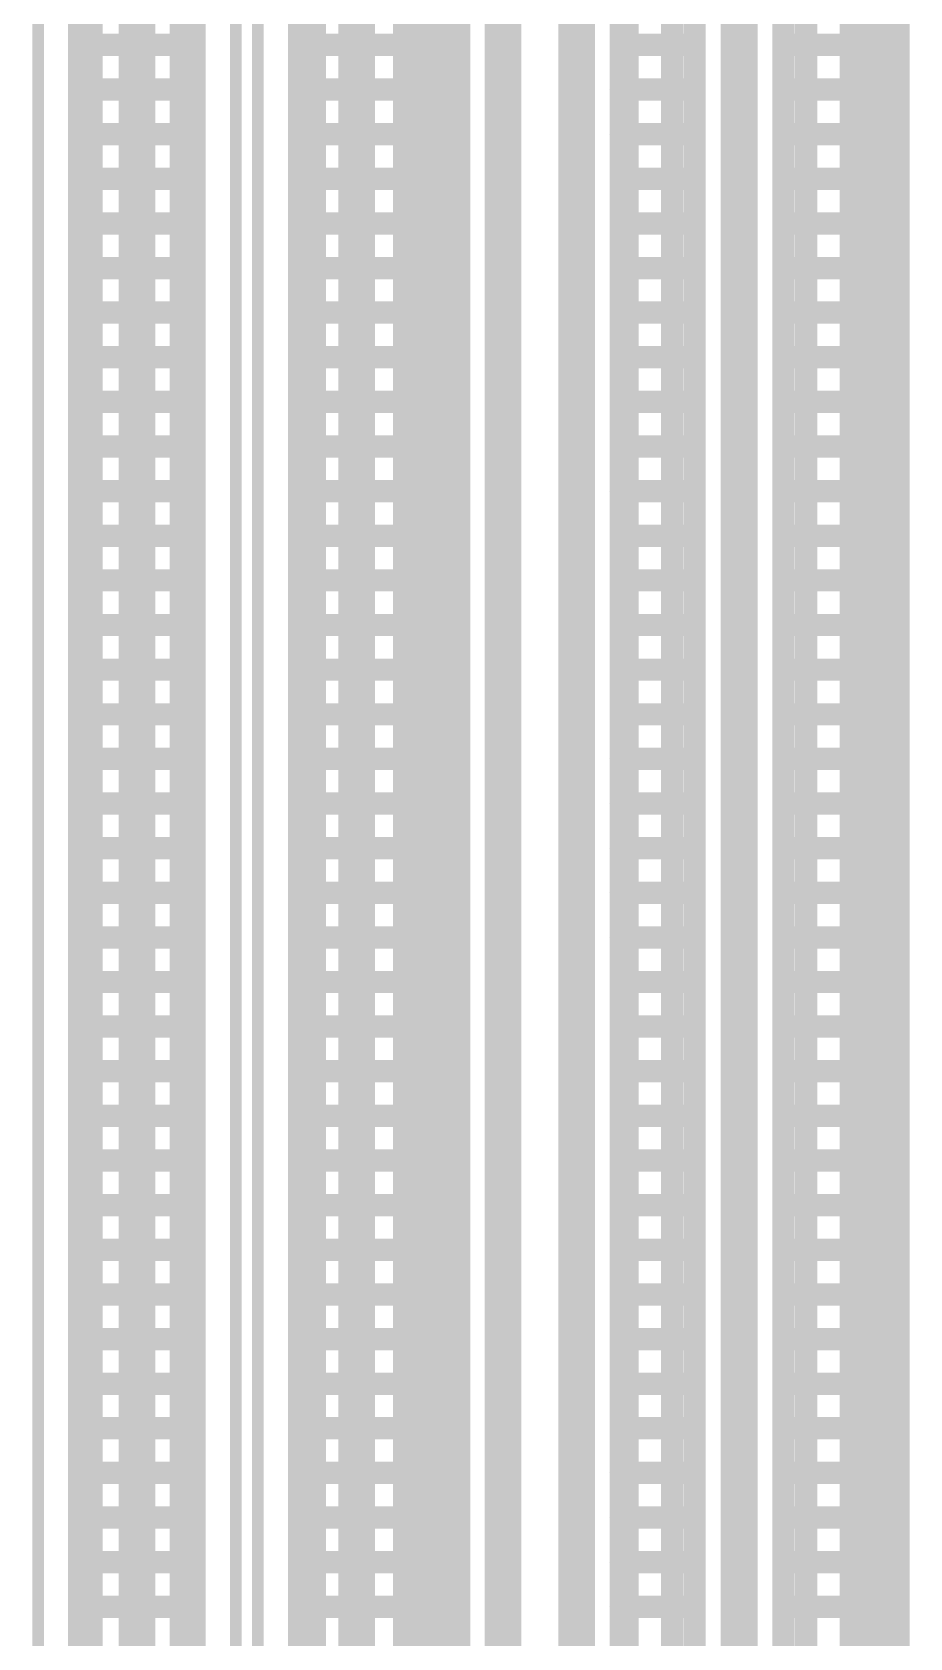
# Model space of a CAD drawing. Header units: millimetres. Extents: x 2260 to 2572, y -21 to 200.
# Drawn here: x 2305.98 to 2311.97, y 72.67 to 83.64 of the extents above; entities that cross this region are included whole.
import ezdxf

# ---------------------------------------------------------------- set-up
doc = ezdxf.new("R2010")
doc.units = ezdxf.units.MM
doc.layers.get('0').update_dxf_attribs({"lineweight": 18})
doc.layers.add('01', color=1, linetype='Continuous', lineweight=18)
doc.layers.add('DIM', color=3, linetype='Continuous', lineweight=13)

# ---------------------------------------------------------------- blocks, each defined once
blk = doc.blocks.new('PAD_R1')
blk.add_lwpolyline([(0.25, 0, 0.5, 0.5, 1), (-0.25, 0, 0.5, 0.5, 1)], format="xyseb", close=True)

msp = doc.modelspace()

# ---------------------------------------------------------------- linework, layer by layer
at = {"layer": '01'}
for points in [[(2306.692, 139.841, 0.25, 0.25, 0), (2306.692, 63.641, 0.25, 0.25, 0)], [(2308.191, 139.841, 0.25, 0.25, 0), (2308.191, 63.641, 0.25, 0.25, 0)], [(2308.692, 139.841, 0.25, 0.25, 0), (2308.692, 63.641, 0.25, 0.25, 0)], [(2309.191, 139.841, 0.25, 0.25, 0), (2309.191, 63.641, 0.25, 0.25, 0)], [(2309.692, 139.841, 0.25, 0.25, 0), (2309.692, 63.641, 0.25, 0.25, 0)], [(2311.692, 139.841, 0.25, 0.25, 0), (2311.692, 63.641, 0.25, 0.25, 0)], [(2306.298, 137.241, 0.152, 0.152, 0), (2306.298, 66.241, 0.152, 0.152, 0)], [(2306.382, 137.241, 0.152, 0.152, 0), (2306.382, 66.241, 0.152, 0.152, 0)], [(2306.687, 137.241, 0.152, 0.152, 0), (2306.687, 66.241, 0.152, 0.152, 0)], [(2306.992, 137.241, 0.152, 0.152, 0), (2306.992, 66.241, 0.152, 0.152, 0)], [(2307.085, 137.241, 0.152, 0.152, 0), (2307.085, 66.241, 0.152, 0.152, 0)], [(2307.798, 137.241, 0.152, 0.152, 0), (2307.798, 66.241, 0.152, 0.152, 0)], [(2307.906, 137.241, 0.152, 0.152, 0), (2307.906, 66.241, 0.152, 0.152, 0)], [(2308.211, 137.241, 0.152, 0.152, 0), (2308.211, 66.241, 0.152, 0.152, 0)], [(2308.516, 137.241, 0.152, 0.152, 0), (2308.516, 66.241, 0.152, 0.152, 0)], [(2308.82, 137.241, 0.152, 0.152, 0), (2308.82, 66.241, 0.152, 0.152, 0)], [(2308.89, 137.241, 0.152, 0.152, 0), (2308.89, 66.241, 0.152, 0.152, 0)], [(2309.993, 137.241, 0.152, 0.152, 0), (2309.993, 66.241, 0.152, 0.152, 0)], [(2310.04, 137.241, 0.152, 0.152, 0), (2310.04, 66.241, 0.152, 0.152, 0)], [(2310.344, 137.241, 0.152, 0.152, 0), (2310.344, 66.241, 0.152, 0.152, 0)], [(2311.564, 137.241, 0.152, 0.152, 0), (2311.564, 66.241, 0.152, 0.152, 0)], [(2311.868, 137.241, 0.152, 0.152, 0), (2311.868, 66.241, 0.152, 0.152, 0)], [(2311.89, 137.241, 0.152, 0.152, 0), (2311.89, 66.241, 0.152, 0.152, 0)], [(2311.259, 134.835, 0.152, 0.152, 0), (2311.259, 68.611, 0.152, 0.152, 0)], [(2310.498, 134.807, 0.152, 0.152, 0), (2310.498, 68.64, 0.152, 0.152, 0)], [(2310.802, 68.764, 0.254, 0.254, 0), (2310.802, 134.682, 0.254, 0.254, 0)], [(2311.105, 134.681, 0.152, 0.152, 0), (2311.105, 68.765, 0.152, 0.152, 0)], [(2306.298, 83.549, 0.152, 0.152, 0), (2307.085, 83.549, 0.152, 0.152, 0)], [(2307.798, 83.549, 0.152, 0.152, 0), (2308.89, 83.549, 0.152, 0.152, 0)], [(2309.993, 83.549, 0.152, 0.152, 0), (2310.498, 83.549, 0.152, 0.152, 0)], [(2311.105, 83.549, 0.152, 0.152, 0), (2311.89, 83.549, 0.152, 0.152, 0)], [(2306.298, 83.245, 0.152, 0.152, 0), (2307.085, 83.245, 0.152, 0.152, 0)], [(2307.798, 83.245, 0.152, 0.152, 0), (2308.89, 83.245, 0.152, 0.152, 0)], [(2309.993, 83.245, 0.152, 0.152, 0), (2310.498, 83.245, 0.152, 0.152, 0)], [(2311.105, 83.245, 0.152, 0.152, 0), (2311.89, 83.245, 0.152, 0.152, 0)], [(2306.298, 82.94, 0.152, 0.152, 0), (2307.085, 82.94, 0.152, 0.152, 0)], [(2307.798, 82.94, 0.152, 0.152, 0), (2308.89, 82.94, 0.152, 0.152, 0)], [(2309.993, 82.94, 0.152, 0.152, 0), (2310.498, 82.94, 0.152, 0.152, 0)], [(2311.105, 82.94, 0.152, 0.152, 0), (2311.89, 82.94, 0.152, 0.152, 0)], [(2306.298, 82.635, 0.152, 0.152, 0), (2307.085, 82.635, 0.152, 0.152, 0)], [(2307.798, 82.635, 0.152, 0.152, 0), (2308.89, 82.635, 0.152, 0.152, 0)], [(2309.993, 82.635, 0.152, 0.152, 0), (2310.498, 82.635, 0.152, 0.152, 0)], [(2311.105, 82.635, 0.152, 0.152, 0), (2311.89, 82.635, 0.152, 0.152, 0)], [(2306.298, 82.33, 0.152, 0.152, 0), (2307.085, 82.33, 0.152, 0.152, 0)], [(2307.798, 82.33, 0.152, 0.152, 0), (2308.89, 82.33, 0.152, 0.152, 0)], [(2309.993, 82.33, 0.152, 0.152, 0), (2310.498, 82.33, 0.152, 0.152, 0)], [(2311.105, 82.33, 0.152, 0.152, 0), (2311.89, 82.33, 0.152, 0.152, 0)], [(2306.298, 82.025, 0.152, 0.152, 0), (2307.085, 82.025, 0.152, 0.152, 0)], [(2307.798, 82.025, 0.152, 0.152, 0), (2308.89, 82.025, 0.152, 0.152, 0)], [(2309.993, 82.025, 0.152, 0.152, 0), (2310.498, 82.025, 0.152, 0.152, 0)], [(2311.105, 82.025, 0.152, 0.152, 0), (2311.89, 82.025, 0.152, 0.152, 0)], [(2306.298, 81.721, 0.152, 0.152, 0), (2307.085, 81.721, 0.152, 0.152, 0)], [(2307.798, 81.721, 0.152, 0.152, 0), (2308.89, 81.721, 0.152, 0.152, 0)], [(2309.993, 81.721, 0.152, 0.152, 0), (2310.498, 81.721, 0.152, 0.152, 0)], [(2311.105, 81.721, 0.152, 0.152, 0), (2311.89, 81.721, 0.152, 0.152, 0)], [(2306.298, 81.416, 0.152, 0.152, 0), (2307.085, 81.416, 0.152, 0.152, 0)], [(2307.798, 81.416, 0.152, 0.152, 0), (2308.89, 81.416, 0.152, 0.152, 0)], [(2309.993, 81.416, 0.152, 0.152, 0), (2310.498, 81.416, 0.152, 0.152, 0)], [(2311.105, 81.416, 0.152, 0.152, 0), (2311.89, 81.416, 0.152, 0.152, 0)], [(2306.298, 81.111, 0.152, 0.152, 0), (2307.085, 81.111, 0.152, 0.152, 0)], [(2307.798, 81.111, 0.152, 0.152, 0), (2308.89, 81.111, 0.152, 0.152, 0)], [(2309.993, 81.111, 0.152, 0.152, 0), (2310.498, 81.111, 0.152, 0.152, 0)], [(2311.105, 81.111, 0.152, 0.152, 0), (2311.89, 81.111, 0.152, 0.152, 0)], [(2306.298, 80.806, 0.152, 0.152, 0), (2307.085, 80.806, 0.152, 0.152, 0)], [(2307.798, 80.806, 0.152, 0.152, 0), (2308.89, 80.806, 0.152, 0.152, 0)], [(2309.993, 80.806, 0.152, 0.152, 0), (2310.498, 80.806, 0.152, 0.152, 0)], [(2311.105, 80.806, 0.152, 0.152, 0), (2311.89, 80.806, 0.152, 0.152, 0)], [(2306.298, 80.501, 0.152, 0.152, 0), (2307.085, 80.501, 0.152, 0.152, 0)], [(2307.798, 80.501, 0.152, 0.152, 0), (2308.89, 80.501, 0.152, 0.152, 0)], [(2309.993, 80.501, 0.152, 0.152, 0), (2310.498, 80.501, 0.152, 0.152, 0)], [(2311.105, 80.501, 0.152, 0.152, 0), (2311.89, 80.501, 0.152, 0.152, 0)], [(2306.298, 80.197, 0.152, 0.152, 0), (2307.085, 80.197, 0.152, 0.152, 0)], [(2307.798, 80.197, 0.152, 0.152, 0), (2308.89, 80.197, 0.152, 0.152, 0)], [(2309.993, 80.197, 0.152, 0.152, 0), (2310.498, 80.197, 0.152, 0.152, 0)], [(2311.105, 80.197, 0.152, 0.152, 0), (2311.89, 80.197, 0.152, 0.152, 0)], [(2306.298, 79.892, 0.152, 0.152, 0), (2307.085, 79.892, 0.152, 0.152, 0)], [(2307.798, 79.892, 0.152, 0.152, 0), (2308.89, 79.892, 0.152, 0.152, 0)], [(2309.993, 79.892, 0.152, 0.152, 0), (2310.498, 79.892, 0.152, 0.152, 0)], [(2311.105, 79.892, 0.152, 0.152, 0), (2311.89, 79.892, 0.152, 0.152, 0)], [(2306.298, 79.587, 0.152, 0.152, 0), (2307.085, 79.587, 0.152, 0.152, 0)], [(2307.798, 79.587, 0.152, 0.152, 0), (2308.89, 79.587, 0.152, 0.152, 0)], [(2309.993, 79.587, 0.152, 0.152, 0), (2310.498, 79.587, 0.152, 0.152, 0)], [(2311.105, 79.587, 0.152, 0.152, 0), (2311.89, 79.587, 0.152, 0.152, 0)], [(2306.298, 79.282, 0.152, 0.152, 0), (2307.085, 79.282, 0.152, 0.152, 0)], [(2307.798, 79.282, 0.152, 0.152, 0), (2308.89, 79.282, 0.152, 0.152, 0)], [(2309.993, 79.282, 0.152, 0.152, 0), (2310.498, 79.282, 0.152, 0.152, 0)], [(2311.105, 79.282, 0.152, 0.152, 0), (2311.89, 79.282, 0.152, 0.152, 0)], [(2306.298, 78.977, 0.152, 0.152, 0), (2307.085, 78.977, 0.152, 0.152, 0)], [(2307.798, 78.977, 0.152, 0.152, 0), (2308.89, 78.977, 0.152, 0.152, 0)], [(2309.993, 78.977, 0.152, 0.152, 0), (2310.498, 78.977, 0.152, 0.152, 0)], [(2311.105, 78.977, 0.152, 0.152, 0), (2311.89, 78.977, 0.152, 0.152, 0)], [(2306.298, 78.673, 0.152, 0.152, 0), (2307.085, 78.673, 0.152, 0.152, 0)], [(2307.798, 78.673, 0.152, 0.152, 0), (2308.89, 78.673, 0.152, 0.152, 0)], [(2309.993, 78.673, 0.152, 0.152, 0), (2310.498, 78.673, 0.152, 0.152, 0)], [(2311.105, 78.673, 0.152, 0.152, 0), (2311.89, 78.673, 0.152, 0.152, 0)], [(2306.298, 78.368, 0.152, 0.152, 0), (2307.085, 78.368, 0.152, 0.152, 0)], [(2307.798, 78.368, 0.152, 0.152, 0), (2308.89, 78.368, 0.152, 0.152, 0)], [(2309.993, 78.368, 0.152, 0.152, 0), (2310.498, 78.368, 0.152, 0.152, 0)], [(2311.105, 78.368, 0.152, 0.152, 0), (2311.89, 78.368, 0.152, 0.152, 0)], [(2306.298, 78.063, 0.152, 0.152, 0), (2307.085, 78.063, 0.152, 0.152, 0)], [(2307.798, 78.063, 0.152, 0.152, 0), (2308.89, 78.063, 0.152, 0.152, 0)], [(2309.993, 78.063, 0.152, 0.152, 0), (2310.498, 78.063, 0.152, 0.152, 0)], [(2311.105, 78.063, 0.152, 0.152, 0), (2311.89, 78.063, 0.152, 0.152, 0)], [(2306.298, 77.758, 0.152, 0.152, 0), (2307.085, 77.758, 0.152, 0.152, 0)], [(2307.798, 77.758, 0.152, 0.152, 0), (2308.89, 77.758, 0.152, 0.152, 0)], [(2309.993, 77.758, 0.152, 0.152, 0), (2310.498, 77.758, 0.152, 0.152, 0)], [(2311.105, 77.758, 0.152, 0.152, 0), (2311.89, 77.758, 0.152, 0.152, 0)], [(2306.298, 77.453, 0.152, 0.152, 0), (2307.085, 77.453, 0.152, 0.152, 0)], [(2307.798, 77.453, 0.152, 0.152, 0), (2308.89, 77.453, 0.152, 0.152, 0)], [(2309.993, 77.453, 0.152, 0.152, 0), (2310.498, 77.453, 0.152, 0.152, 0)], [(2311.105, 77.453, 0.152, 0.152, 0), (2311.89, 77.453, 0.152, 0.152, 0)], [(2306.298, 77.149, 0.152, 0.152, 0), (2307.085, 77.149, 0.152, 0.152, 0)], [(2307.798, 77.149, 0.152, 0.152, 0), (2308.89, 77.149, 0.152, 0.152, 0)], [(2309.993, 77.149, 0.152, 0.152, 0), (2310.498, 77.149, 0.152, 0.152, 0)], [(2311.105, 77.149, 0.152, 0.152, 0), (2311.89, 77.149, 0.152, 0.152, 0)], [(2306.298, 76.844, 0.152, 0.152, 0), (2307.085, 76.844, 0.152, 0.152, 0)], [(2307.798, 76.844, 0.152, 0.152, 0), (2308.89, 76.844, 0.152, 0.152, 0)], [(2309.993, 76.844, 0.152, 0.152, 0), (2310.498, 76.844, 0.152, 0.152, 0)], [(2311.105, 76.844, 0.152, 0.152, 0), (2311.89, 76.844, 0.152, 0.152, 0)], [(2306.298, 76.539, 0.152, 0.152, 0), (2307.085, 76.539, 0.152, 0.152, 0)], [(2307.798, 76.539, 0.152, 0.152, 0), (2308.89, 76.539, 0.152, 0.152, 0)], [(2309.993, 76.539, 0.152, 0.152, 0), (2310.498, 76.539, 0.152, 0.152, 0)], [(2311.105, 76.539, 0.152, 0.152, 0), (2311.89, 76.539, 0.152, 0.152, 0)], [(2306.298, 76.234, 0.152, 0.152, 0), (2307.085, 76.234, 0.152, 0.152, 0)], [(2307.798, 76.234, 0.152, 0.152, 0), (2308.89, 76.234, 0.152, 0.152, 0)], [(2309.993, 76.234, 0.152, 0.152, 0), (2310.498, 76.234, 0.152, 0.152, 0)], [(2311.105, 76.234, 0.152, 0.152, 0), (2311.89, 76.234, 0.152, 0.152, 0)], [(2306.298, 75.929, 0.152, 0.152, 0), (2307.085, 75.929, 0.152, 0.152, 0)], [(2307.798, 75.929, 0.152, 0.152, 0), (2308.89, 75.929, 0.152, 0.152, 0)], [(2309.993, 75.929, 0.152, 0.152, 0), (2310.498, 75.929, 0.152, 0.152, 0)], [(2311.105, 75.929, 0.152, 0.152, 0), (2311.89, 75.929, 0.152, 0.152, 0)], [(2306.298, 75.625, 0.152, 0.152, 0), (2307.085, 75.625, 0.152, 0.152, 0)], [(2307.798, 75.625, 0.152, 0.152, 0), (2308.89, 75.625, 0.152, 0.152, 0)], [(2309.993, 75.625, 0.152, 0.152, 0), (2310.498, 75.625, 0.152, 0.152, 0)], [(2311.105, 75.625, 0.152, 0.152, 0), (2311.89, 75.625, 0.152, 0.152, 0)], [(2306.298, 75.32, 0.152, 0.152, 0), (2307.085, 75.32, 0.152, 0.152, 0)], [(2307.798, 75.32, 0.152, 0.152, 0), (2308.89, 75.32, 0.152, 0.152, 0)], [(2309.993, 75.32, 0.152, 0.152, 0), (2310.498, 75.32, 0.152, 0.152, 0)], [(2311.105, 75.32, 0.152, 0.152, 0), (2311.89, 75.32, 0.152, 0.152, 0)], [(2306.298, 75.015, 0.152, 0.152, 0), (2307.085, 75.015, 0.152, 0.152, 0)], [(2307.798, 75.015, 0.152, 0.152, 0), (2308.89, 75.015, 0.152, 0.152, 0)], [(2309.993, 75.015, 0.152, 0.152, 0), (2310.498, 75.015, 0.152, 0.152, 0)], [(2311.105, 75.015, 0.152, 0.152, 0), (2311.89, 75.015, 0.152, 0.152, 0)], [(2306.298, 74.71, 0.152, 0.152, 0), (2307.085, 74.71, 0.152, 0.152, 0)], [(2307.798, 74.71, 0.152, 0.152, 0), (2308.89, 74.71, 0.152, 0.152, 0)], [(2309.993, 74.71, 0.152, 0.152, 0), (2310.498, 74.71, 0.152, 0.152, 0)], [(2311.105, 74.71, 0.152, 0.152, 0), (2311.89, 74.71, 0.152, 0.152, 0)], [(2306.298, 74.405, 0.152, 0.152, 0), (2307.085, 74.405, 0.152, 0.152, 0)], [(2307.798, 74.405, 0.152, 0.152, 0), (2308.89, 74.405, 0.152, 0.152, 0)], [(2309.993, 74.405, 0.152, 0.152, 0), (2310.498, 74.405, 0.152, 0.152, 0)], [(2311.105, 74.405, 0.152, 0.152, 0), (2311.89, 74.405, 0.152, 0.152, 0)], [(2306.298, 74.101, 0.152, 0.152, 0), (2307.085, 74.101, 0.152, 0.152, 0)], [(2307.798, 74.101, 0.152, 0.152, 0), (2308.89, 74.101, 0.152, 0.152, 0)], [(2309.993, 74.101, 0.152, 0.152, 0), (2310.498, 74.101, 0.152, 0.152, 0)], [(2311.105, 74.101, 0.152, 0.152, 0), (2311.89, 74.101, 0.152, 0.152, 0)], [(2306.298, 73.796, 0.152, 0.152, 0), (2307.085, 73.796, 0.152, 0.152, 0)], [(2307.798, 73.796, 0.152, 0.152, 0), (2308.89, 73.796, 0.152, 0.152, 0)], [(2309.993, 73.796, 0.152, 0.152, 0), (2310.498, 73.796, 0.152, 0.152, 0)], [(2311.105, 73.796, 0.152, 0.152, 0), (2311.89, 73.796, 0.152, 0.152, 0)], [(2306.298, 73.491, 0.152, 0.152, 0), (2307.085, 73.491, 0.152, 0.152, 0)], [(2307.798, 73.491, 0.152, 0.152, 0), (2308.89, 73.491, 0.152, 0.152, 0)], [(2309.993, 73.491, 0.152, 0.152, 0), (2310.498, 73.491, 0.152, 0.152, 0)], [(2311.105, 73.491, 0.152, 0.152, 0), (2311.89, 73.491, 0.152, 0.152, 0)], [(2306.298, 73.186, 0.152, 0.152, 0), (2307.085, 73.186, 0.152, 0.152, 0)], [(2307.798, 73.186, 0.152, 0.152, 0), (2308.89, 73.186, 0.152, 0.152, 0)], [(2309.993, 73.186, 0.152, 0.152, 0), (2310.498, 73.186, 0.152, 0.152, 0)], [(2311.105, 73.186, 0.152, 0.152, 0), (2311.89, 73.186, 0.152, 0.152, 0)], [(2306.298, 72.881, 0.152, 0.152, 0), (2307.085, 72.881, 0.152, 0.152, 0)], [(2307.798, 72.881, 0.152, 0.152, 0), (2308.89, 72.881, 0.152, 0.152, 0)], [(2309.993, 72.881, 0.152, 0.152, 0), (2310.498, 72.881, 0.152, 0.152, 0)], [(2311.105, 72.881, 0.152, 0.152, 0), (2311.89, 72.881, 0.152, 0.152, 0)]]:
    msp.add_lwpolyline(points, format="xyseb", dxfattribs=at)
at = {"layer": 'DIM'}
for points in [[(2306.017, 137.367, 0.08, 0.08, 0), (2306.017, 66.114, 0.08, 0.08, 0)], [(2307.366, 137.368, 0.08, 0.08, 0), (2307.366, 66.114, 0.08, 0.08, 0)], [(2307.516, 137.366, 0.08, 0.08, 0), (2307.516, 66.116, 0.08, 0.08, 0)]]:
    msp.add_lwpolyline(points, format="xyseb", dxfattribs=at)

# ---------------------------------------------------------------- block references
at = {"layer": '01', "xscale": 0.1524, "yscale": 0.1524}
for p in [(2306.298, 83.549), (2307.085, 83.549), (2307.798, 83.549), (2308.89, 83.549), (2309.993, 83.549), (2310.498, 83.549), (2311.105, 83.549), (2311.89, 83.549), (2306.298, 83.245), (2307.085, 83.245), (2307.798, 83.245), (2308.89, 83.245), (2309.993, 83.245), (2310.498, 83.245), (2311.105, 83.245), (2311.89, 83.245), (2306.298, 82.94), (2307.085, 82.94), (2307.798, 82.94), (2308.89, 82.94), (2309.993, 82.94), (2310.498, 82.94), (2311.105, 82.94), (2311.89, 82.94), (2306.298, 82.635), (2307.085, 82.635), (2307.798, 82.635), (2308.89, 82.635), (2309.993, 82.635), (2310.498, 82.635), (2311.105, 82.635), (2311.89, 82.635), (2306.298, 82.33), (2307.085, 82.33), (2307.798, 82.33), (2308.89, 82.33), (2309.993, 82.33), (2310.498, 82.33), (2311.105, 82.33), (2311.89, 82.33), (2306.298, 82.025), (2307.085, 82.025), (2307.798, 82.025), (2308.89, 82.025), (2309.993, 82.025), (2310.498, 82.025), (2311.105, 82.025), (2311.89, 82.025), (2306.298, 81.721), (2307.085, 81.721), (2307.798, 81.721), (2308.89, 81.721), (2309.993, 81.721), (2310.498, 81.721), (2311.105, 81.721), (2311.89, 81.721), (2306.298, 81.416), (2307.085, 81.416), (2307.798, 81.416), (2308.89, 81.416), (2309.993, 81.416), (2310.498, 81.416), (2311.105, 81.416), (2311.89, 81.416), (2306.298, 81.111), (2307.085, 81.111), (2307.798, 81.111), (2308.89, 81.111), (2309.993, 81.111), (2310.498, 81.111), (2311.105, 81.111), (2311.89, 81.111), (2306.298, 80.806), (2307.085, 80.806), (2307.798, 80.806), (2308.89, 80.806), (2309.993, 80.806), (2310.498, 80.806), (2311.105, 80.806), (2311.89, 80.806), (2306.298, 80.501), (2307.085, 80.501), (2307.798, 80.501), (2308.89, 80.501), (2309.993, 80.501), (2310.498, 80.501), (2311.105, 80.501), (2311.89, 80.501), (2306.298, 80.197), (2307.085, 80.197), (2307.798, 80.197), (2308.89, 80.197), (2309.993, 80.197), (2310.498, 80.197), (2311.105, 80.197), (2311.89, 80.197), (2306.298, 79.892), (2307.085, 79.892), (2307.798, 79.892), (2308.89, 79.892), (2309.993, 79.892), (2310.498, 79.892), (2311.105, 79.892), (2311.89, 79.892), (2306.298, 79.587), (2307.085, 79.587), (2307.798, 79.587), (2308.89, 79.587), (2309.993, 79.587), (2310.498, 79.587), (2311.105, 79.587), (2311.89, 79.587), (2306.298, 79.282), (2307.085, 79.282), (2307.798, 79.282), (2308.89, 79.282), (2309.993, 79.282), (2310.498, 79.282), (2311.105, 79.282), (2311.89, 79.282), (2306.298, 78.977), (2307.085, 78.977), (2307.798, 78.977), (2308.89, 78.977), (2309.993, 78.977), (2310.498, 78.977), (2311.105, 78.977), (2311.89, 78.977), (2306.298, 78.673), (2307.085, 78.673), (2307.798, 78.673), (2308.89, 78.673), (2309.993, 78.673), (2310.498, 78.673), (2311.105, 78.673), (2311.89, 78.673), (2306.298, 78.368), (2307.085, 78.368), (2307.798, 78.368), (2308.89, 78.368), (2309.993, 78.368), (2310.498, 78.368), (2311.105, 78.368), (2311.89, 78.368), (2306.298, 78.063), (2307.085, 78.063), (2307.798, 78.063), (2308.89, 78.063), (2309.993, 78.063), (2310.498, 78.063), (2311.105, 78.063), (2311.89, 78.063), (2306.298, 77.758), (2307.085, 77.758), (2307.798, 77.758), (2308.89, 77.758), (2309.993, 77.758), (2310.498, 77.758), (2311.105, 77.758), (2311.89, 77.758), (2306.298, 77.453), (2307.085, 77.453), (2307.798, 77.453), (2308.89, 77.453), (2309.993, 77.453), (2310.498, 77.453), (2311.105, 77.453), (2311.89, 77.453), (2306.298, 77.149), (2307.085, 77.149), (2307.798, 77.149), (2308.89, 77.149), (2309.993, 77.149), (2310.498, 77.149), (2311.105, 77.149), (2311.89, 77.149), (2306.298, 76.844), (2307.085, 76.844), (2307.798, 76.844), (2308.89, 76.844), (2309.993, 76.844), (2310.498, 76.844), (2311.105, 76.844), (2311.89, 76.844), (2306.298, 76.539), (2307.085, 76.539), (2307.798, 76.539), (2308.89, 76.539), (2309.993, 76.539), (2310.498, 76.539), (2311.105, 76.539), (2311.89, 76.539), (2306.298, 76.234), (2307.085, 76.234), (2307.798, 76.234), (2308.89, 76.234), (2309.993, 76.234), (2310.498, 76.234), (2311.105, 76.234), (2311.89, 76.234), (2306.298, 75.929), (2307.085, 75.929), (2307.798, 75.929), (2308.89, 75.929), (2309.993, 75.929), (2310.498, 75.929), (2311.105, 75.929), (2311.89, 75.929), (2306.298, 75.625), (2307.085, 75.625), (2307.798, 75.625), (2308.89, 75.625), (2309.993, 75.625), (2310.498, 75.625), (2311.105, 75.625), (2311.89, 75.625), (2306.298, 75.32), (2307.085, 75.32), (2307.798, 75.32), (2308.89, 75.32), (2309.993, 75.32), (2310.498, 75.32), (2311.105, 75.32), (2311.89, 75.32), (2306.298, 75.015), (2307.085, 75.015), (2307.798, 75.015), (2308.89, 75.015), (2309.993, 75.015), (2310.498, 75.015), (2311.105, 75.015), (2311.89, 75.015), (2306.298, 74.71), (2307.085, 74.71), (2307.798, 74.71), (2308.89, 74.71), (2309.993, 74.71), (2310.498, 74.71), (2311.105, 74.71), (2311.89, 74.71), (2306.298, 74.405), (2307.085, 74.405), (2307.798, 74.405), (2308.89, 74.405), (2309.993, 74.405), (2310.498, 74.405), (2311.105, 74.405), (2311.89, 74.405), (2306.298, 74.101), (2307.085, 74.101), (2307.798, 74.101), (2308.89, 74.101), (2309.993, 74.101), (2310.498, 74.101), (2311.105, 74.101), (2311.89, 74.101), (2306.298, 73.796), (2307.085, 73.796), (2307.798, 73.796), (2308.89, 73.796), (2309.993, 73.796), (2310.498, 73.796), (2311.105, 73.796), (2311.89, 73.796), (2306.298, 73.491), (2307.085, 73.491), (2307.798, 73.491), (2308.89, 73.491), (2309.993, 73.491), (2310.498, 73.491), (2311.105, 73.491), (2311.89, 73.491), (2306.298, 73.186), (2307.085, 73.186), (2307.798, 73.186), (2308.89, 73.186), (2309.993, 73.186), (2310.498, 73.186), (2311.105, 73.186), (2311.89, 73.186), (2306.298, 72.881), (2307.085, 72.881), (2307.798, 72.881), (2308.89, 72.881), (2309.993, 72.881), (2310.498, 72.881), (2311.105, 72.881), (2311.89, 72.881)]:
    msp.add_blockref('PAD_R1', p, dxfattribs=at)

doc.saveas('drawing.dxf')
